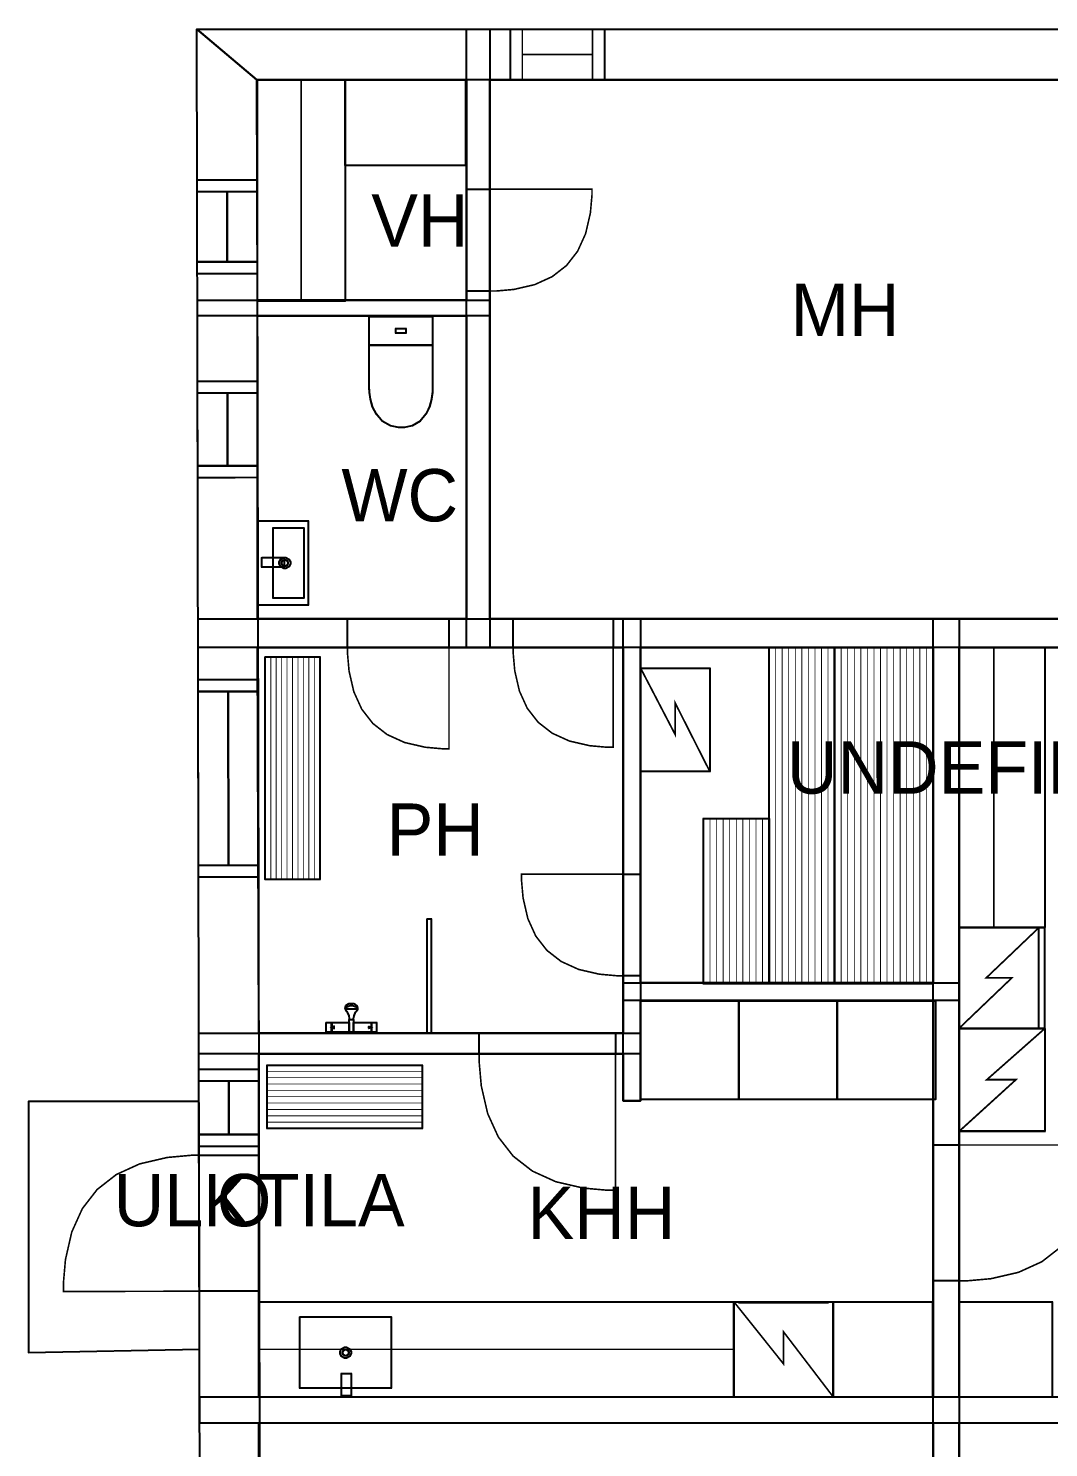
# Model space of a CAD drawing. Extents: x 0 to 22.6, y 0 to 15.8.
# Drawn here: x -0.02 to 6.68, y 6.09 to 15.41 of the extents above; entities that cross this region are included whole.
import ezdxf

# ---------------------------------------------------------------- set-up
doc = ezdxf.new("R2010")
doc.units = 0
doc.layers.get('0').update_dxf_attribs({"linetype": 'CONTINUOUS'})

msp = doc.modelspace()

# ---------------------------------------------------------------- linework, layer by layer
at = {"color": 0}
for points, const_width in [([(1.08648, 15.4085), (8.10042, 15.4085), (7.74414, 15.0749), (1.48019, 15.0749), (1.08648, 15.4085)], 0.00208), ([(1.11279, 2.39094), (1.08648, 15.4085), (1.48019, 15.0749), (1.5051, 2.7169), (1.11279, 2.39094)], 0.00208), ([(2.85721, 15.4085), (3.01167, 15.4085), (3.01167, 11.3471), (2.85721, 11.3471), (2.85721, 15.4085)], 0.00208), ([(3.14626, 15.4085), (3.76303, 15.4085), (3.76303, 15.0749), (3.14626, 15.0749), (3.14626, 15.4085)], 0.01042), ([(3.14626, 15.4085), (3.76303, 15.4085), (3.76303, 15.0749), (3.14626, 15.0749), (3.14626, 15.4085)], 0.01042), ([(1.48406, 15.0749), (1.48406, 13.6226), (2.06, 13.6226), (2.06, 15.0749), (1.48406, 15.0749)], 0.01042), ([(2.06006, 15.0749), (2.85161, 15.0749), (2.85161, 14.5124), (2.06006, 14.5124), (2.06006, 15.0749)], 0.01042), ([(1.08968, 13.801), (1.08843, 14.4185), (1.48144, 14.4192), (1.48269, 13.8018), (1.08968, 13.801)], 0.01042), ([(1.08968, 13.801), (1.08843, 14.4185), (1.48144, 14.4192), (1.48269, 13.8018), (1.08968, 13.801)], 0.01042), ([(2.85721, 14.3581), (3.01167, 14.3581), (3.01167, 13.6882), (2.85721, 13.6882), (2.85721, 14.3581)], 0.01042), ([(2.85721, 14.3581), (3.01167, 14.3581), (3.01167, 13.6882), (2.85721, 13.6882), (2.85721, 14.3581)], 0.01042), ([(3.01167, 13.6882), (3.05089, 13.6882), (3.16868, 13.6986), (3.30474, 13.73), (3.41986, 13.7824), (3.51411, 13.8556), (3.58735, 13.9499), (3.63971, 14.065), (3.67111, 14.2011), (3.68158, 14.3189), (3.68158, 14.3581), (3.01167, 14.3581), (3.01167, 13.6882)], 0.01042), ([(1.09033, 13.628), (3.01167, 13.628), (3.01167, 13.5259), (1.09033, 13.5259), (1.09033, 13.628)], 0.00208), ([(2.21815, 13.5207), (2.63471, 13.5207), (2.63471, 13.3333), (2.21815, 13.3333), (2.21815, 13.5207)], 0.01042), ([(2.39333, 13.4428), (2.45958, 13.4428), (2.45958, 13.4112), (2.39333, 13.4112), (2.39333, 13.4428)], 0.01042), ([(2.63471, 13.0651), (2.63471, 13.0651), (2.63476, 13.0533), (2.63314, 13.0223), (2.62701, 12.9785), (2.61361, 12.9283), (2.59006, 12.8781), (2.5536, 12.8342), (2.50142, 12.8033), (2.44835, 12.7915), (2.43072, 12.7915), (2.41237, 12.7915), (2.35753, 12.8033), (2.3035, 12.8342), (2.26568, 12.8781), (2.24121, 12.9283), (2.22721, 12.9785), (2.22081, 13.0223), (2.21907, 13.0533), (2.21918, 13.0651), (2.21918, 13.0651), (2.21815, 13.3333), (2.63471, 13.3333), (2.63471, 13.0651)], 0.01042), ([(1.09239, 12.4612), (1.09115, 13.0962), (1.48415, 13.0969), (1.4854, 12.462), (1.09239, 12.4612)], 0.01042), ([(1.09239, 12.4612), (1.09115, 13.0962), (1.48415, 13.0969), (1.4854, 12.462), (1.09239, 12.4612)], 0.01042), ([(1.48654, 12.1784), (1.48654, 11.6247), (1.81739, 11.6247), (1.81739, 12.1784), (1.48654, 12.1784)], 0.01042), ([(1.58762, 12.1322), (1.58762, 11.6708), (1.78814, 11.6708), (1.78814, 12.1322), (1.58762, 12.1322)], 0.01042), ([(1.51417, 11.9364), (1.51417, 11.8739), (1.66, 11.8739), (1.66, 11.9364), (1.51417, 11.9364)], 0.01042), ([(1.66411, 11.938), (1.67051, 11.938), (1.68989, 11.9274), (1.70057, 11.908), (1.70057, 11.9015), (1.70057, 11.8951), (1.68989, 11.8758), (1.67051, 11.8651), (1.66411, 11.8651), (1.65767, 11.8651), (1.63829, 11.8758), (1.62765, 11.8951), (1.62765, 11.9015), (1.62765, 11.908), (1.63829, 11.9274), (1.65767, 11.938), (1.66411, 11.938)], 0.00833), ([(1.66411, 11.9224), (1.66775, 11.9224), (1.67882, 11.9163), (1.68494, 11.9052), (1.68494, 11.9015), (1.68494, 11.8979), (1.67882, 11.8868), (1.66775, 11.8807), (1.66411, 11.8807), (1.66043, 11.8807), (1.64936, 11.8868), (1.64328, 11.8979), (1.64328, 11.9015), (1.64328, 11.9052), (1.64936, 11.9163), (1.66043, 11.9224), (1.66411, 11.9224)], 0.00833), ([(1.09467, 11.5346), (8.10042, 11.5346), (8.10042, 11.3471), (1.09467, 11.3471), (1.09467, 11.5346)], 0.00208), ([(2.07585, 11.5346), (2.74251, 11.5346), (2.74251, 11.3471), (2.07585, 11.3471), (2.07585, 11.5346)], 0.01042), ([(2.07585, 11.5346), (2.74251, 11.5346), (2.74251, 11.3471), (2.07585, 11.3471), (2.07585, 11.5346)], 0.01042), ([(3.16407, 11.5346), (3.82053, 11.5346), (3.82053, 11.3471), (3.16407, 11.3471), (3.16407, 11.5346)], 0.01042), ([(3.16407, 11.5346), (3.82053, 11.5346), (3.82053, 11.3471), (3.16407, 11.3471), (3.16407, 11.5346)], 0.01042), ([(3.88633, 11.5346), (4.00092, 11.5346), (4.00092, 8.36774), (3.88633, 8.36774), (3.88633, 11.5346)], 0.00208), ([(5.92312, 11.5346), (6.09207, 11.5346), (6.09207, 2.39094), (5.92312, 2.39094), (5.92312, 11.5346)], 0.00208), ([(1.53629, 11.2852), (1.53629, 9.82096), (1.89372, 9.82096), (1.89372, 11.2852), (1.53629, 11.2852)], 0.01042), ([(2.07585, 11.3471), (2.07585, 11.3081), (2.08626, 11.1909), (2.11751, 11.0554), (2.1696, 10.9409), (2.24251, 10.8471), (2.33626, 10.7742), (2.45085, 10.7221), (2.58626, 10.6909), (2.70344, 10.6804), (2.74251, 10.6804), (2.74251, 11.3471), (2.07585, 11.3471)], 0.01042), ([(3.16407, 11.3471), (3.16407, 11.3087), (3.17432, 11.1933), (3.20508, 11.0599), (3.25635, 10.9471), (3.32813, 10.8548), (3.42046, 10.783), (3.53331, 10.7317), (3.66661, 10.701), (3.78201, 10.6907), (3.82053, 10.6907), (3.82053, 11.3471), (3.16407, 11.3471)], 0.01042), ([(4.84467, 11.3471), (4.84467, 9.13564), (5.27522, 9.13564), (5.27522, 11.3471), (4.84467, 11.3471)], 0.01042), ([(5.27522, 11.3471), (5.27522, 9.13564), (5.92101, 9.13564), (5.92101, 11.3471), (5.27522, 11.3471)], 0.01042), ([(6.09212, 11.3471), (6.09212, 9.50743), (6.65636, 9.50743), (6.65636, 11.3471), (6.09212, 11.3471)], 0.01042), ([(6.09472, 11.3472), (6.09472, 9.50592), (6.31993, 9.50592), (6.31993, 11.3472), (6.09472, 11.3472)], 0.01042), ([(4.00092, 11.2106), (4.00092, 10.5311), (4.45574, 10.5311), (4.45574, 11.2106), (4.00092, 11.2106)], 0.01132), ([(1.09771, 9.83626), (1.09511, 11.1352), (1.48812, 11.136), (1.49072, 9.83713), (1.09771, 9.83626)], 0.01042), ([(1.09771, 9.83626), (1.09511, 11.1352), (1.48812, 11.136), (1.49072, 9.83713), (1.09771, 9.83626)], 0.01042), ([(4.41417, 10.2235), (4.41417, 9.13564), (4.84472, 9.13564), (4.84472, 10.2235), (4.41417, 10.2235)], 0.01042), ([(3.88633, 9.1894), (3.84717, 9.1894), (3.72982, 9.19987), (3.59418, 9.23118), (3.47944, 9.28331), (3.38553, 9.35633), (3.3125, 9.45025), (3.26036, 9.565), (3.22906, 9.70063), (3.21864, 9.81799), (3.21864, 9.8571), (3.88633, 9.8571), (3.88633, 9.1894)], 0.01042), ([(3.88633, 9.8571), (4.00092, 9.8571), (4.00092, 9.1894), (3.88633, 9.1894), (3.88633, 9.8571)], 0.01042), ([(3.88633, 9.8571), (4.00092, 9.8571), (4.00092, 9.1894), (3.88633, 9.1894), (3.88633, 9.8571)], 0.01042), ([(2.60021, 9.56358), (2.62625, 9.56358), (2.62625, 8.81337), (2.60021, 8.81337), (2.60021, 9.56358)], 0.01042), ([(2.60021, 9.56358), (2.62625, 9.56358), (2.62625, 8.81337), (2.60021, 8.81337), (2.60021, 9.56358)], 0.01042), ([(6.09212, 9.50743), (6.09212, 8.84386), (6.65289, 8.84386), (6.65289, 9.50743), (6.09212, 9.50743)], 0.01106), ([(6.61546, 9.50743), (6.61546, 8.84386), (6.65289, 8.84386), (6.65289, 9.50743), (6.61546, 9.50743)], 0.01106), ([(3.88633, 9.14219), (6.09207, 9.14219), (6.09207, 9.02761), (3.88633, 9.02761), (3.88633, 9.14219)], 0.00208), ([(4.00092, 9.02556), (4.64615, 9.02556), (4.64615, 8.37636), (4.00092, 8.37636), (4.00092, 9.02556)], 0.01042), ([(4.64611, 9.02556), (5.29135, 9.02556), (5.29135, 8.37636), (4.64611, 8.37636), (4.64611, 9.02556)], 0.01042), ([(5.29129, 9.02556), (5.93653, 9.02556), (5.93653, 8.37636), (5.29129, 8.37636), (5.29129, 9.02556)], 0.01042), ([(1.93674, 8.88211), (1.97217, 8.88211), (1.97217, 8.81858), (1.93674, 8.81858), (1.93674, 8.88211)], 0.01042), ([(1.97217, 8.85086), (1.97538, 8.84967), (1.98503, 8.84581), (1.98779, 8.84462), (1.98779, 8.84462), (1.98779, 8.84608), (1.98779, 8.85037), (1.98779, 8.85465), (1.98779, 8.85607), (1.98779, 8.85607), (1.9854, 8.85542), (1.97542, 8.85206), (1.97217, 8.85086)], 0.01042), ([(1.97108, 8.88211), (2.08778, 8.88211), (2.08778, 8.81858), (1.97108, 8.81858), (1.97108, 8.88211)], 0.01042), ([(2.11589, 8.81858), (2.08778, 8.81858), (2.08778, 8.90192), (2.09478, 8.90192), (2.11057, 8.90192), (2.11589, 8.90192), (2.11589, 8.88108), (2.11589, 8.83421), (2.11589, 8.81858)], 0.01042), ([(2.11589, 8.88211), (2.23258, 8.88211), (2.23258, 8.81858), (2.11589, 8.81858), (2.11589, 8.88211)], 0.01042), ([(2.23258, 8.85086), (2.22933, 8.84967), (2.21967, 8.84581), (2.21696, 8.84462), (2.21696, 8.84462), (2.21696, 8.84608), (2.21696, 8.85037), (2.21696, 8.85465), (2.21696, 8.85607), (2.21696, 8.85607), (2.21929, 8.85542), (2.22928, 8.85206), (2.23258, 8.85086)], 0.01042), ([(2.23258, 8.88211), (2.2659, 8.88211), (2.2659, 8.81858), (2.23258, 8.81858), (2.23258, 8.88211)], 0.01042), ([(1.09977, 8.81337), (4.00092, 8.81337), (4.00092, 8.67567), (1.09977, 8.67567), (1.09977, 8.81337)], 0.00208), ([(2.94065, 8.81337), (3.83594, 8.81337), (3.83594, 8.67567), (2.94065, 8.67567), (2.94065, 8.81337)], 0.01042), ([(2.94065, 8.81337), (3.83594, 8.81337), (3.83594, 8.67567), (2.94065, 8.67567), (2.94065, 8.81337)], 0.01042), ([(6.09299, 8.84386), (6.09299, 8.16749), (6.65522, 8.16749), (6.65522, 8.84386), (6.09299, 8.84386)], 0.01127), ([(2.94065, 8.67567), (2.94065, 8.62326), (2.95458, 8.46588), (2.99658, 8.28396), (3.06651, 8.1301), (3.16444, 8.00418), (3.29031, 7.90625), (3.44422, 7.83632), (3.62608, 7.79432), (3.78347, 7.78033), (3.83594, 7.78033), (3.83594, 8.67567), (2.94065, 8.67567)], 0.01042), ([(1.10135, 8.06776), (1.10032, 8.57574), (1.49333, 8.57661), (1.49425, 8.06847), (1.10135, 8.06776)], 0.01042), ([(1.10135, 8.06776), (1.10032, 8.57574), (1.49333, 8.57661), (1.49425, 8.06847), (1.10135, 8.06776)], 0.01042), ([(1.54861, 8.60292), (2.56569, 8.60292), (2.56569, 8.18625), (1.54861, 8.18625), (1.54861, 8.60292)], 0.01042), ([(1.09977, 8.36317), (-0.01866, 8.36317), (-0.01866, 6.71511), (1.10498, 6.73579), (1.09977, 8.36317)], 0.00208), ([(5.92312, 8.07775), (6.09207, 8.07775), (6.09207, 7.18522), (5.92312, 7.18522), (5.92312, 8.07775)], 0.01042), ([(5.92312, 8.07775), (6.09207, 8.07775), (6.09207, 7.18522), (5.92312, 7.18522), (5.92312, 8.07775)], 0.01042), ([(6.09207, 7.18522), (6.14432, 7.18522), (6.30122, 7.19922), (6.48253, 7.24104), (6.6359, 7.31076), (6.76144, 7.40836), (6.85906, 7.5339), (6.92876, 7.68728), (6.9706, 7.8686), (6.9846, 8.0255), (6.9846, 8.07775), (6.09207, 8.07775), (6.09207, 7.18522)], 0.01042), ([(1.10145, 8.01014), (1.0491, 8.01004), (0.89214, 7.99576), (0.71078, 7.9535), (0.5574, 7.8834), (0.43202, 7.78549), (0.33458, 7.65967), (0.26514, 7.50603), (0.22363, 7.32449), (0.21002, 7.16749), (0.21012, 7.11513), (1.10324, 7.11703), (1.10145, 8.01014)], 0.01042), ([(1.10324, 7.11703), (1.10145, 8.01014), (1.49447, 8.01096), (1.49625, 7.11774), (1.10324, 7.11703)], 0.01042), ([(1.10324, 7.11703), (1.10145, 8.01014), (1.49447, 8.01096), (1.49625, 7.11774), (1.10324, 7.11703)], 0.01042), ([(1.49701, 7.04699), (4.6141, 7.04699), (4.6141, 6.42199), (1.49701, 6.42199), (1.49701, 7.04699)], 0.01042), ([(4.6141, 7.04699), (5.26639, 7.04699), (5.26639, 6.42199), (4.6141, 6.42199), (4.6141, 7.04699)], 0.01087), ([(5.26639, 7.04699), (5.91889, 7.04699), (5.91889, 6.42199), (5.26639, 6.42199), (5.26639, 7.04699)], 0.01042), ([(6.09212, 7.04699), (6.70344, 7.04699), (6.70344, 6.42199), (6.09212, 6.42199), (6.09212, 7.04699)], 0.01042), ([(1.76324, 6.94781), (2.36356, 6.94781), (2.36356, 6.47906), (1.76324, 6.47906), (1.76324, 6.94781)], 0.01042), ([(1.49701, 6.73514), (4.61128, 6.73514), (4.61128, 6.42264), (1.49701, 6.42264), (1.49701, 6.73514)], 0.01042), ([(2.02696, 6.71343), (2.02696, 6.71989), (2.0376, 6.73926), (2.05697, 6.74989), (2.06342, 6.74989), (2.06982, 6.74989), (2.08919, 6.73926), (2.09987, 6.71989), (2.09987, 6.71343), (2.09987, 6.70703), (2.08919, 6.68767), (2.06982, 6.67697), (2.06342, 6.67697), (2.05697, 6.67697), (2.0376, 6.68767), (2.02696, 6.70703), (2.02696, 6.71343)], 0.00833), ([(2.04258, 6.71343), (2.04258, 6.71712), (2.04867, 6.72819), (2.05974, 6.73426), (2.06342, 6.73426), (2.06706, 6.73426), (2.07813, 6.72819), (2.08425, 6.71712), (2.08425, 6.71343), (2.08425, 6.70979), (2.07813, 6.69874), (2.06706, 6.6926), (2.06342, 6.6926), (2.05974, 6.6926), (2.04867, 6.69874), (2.04258, 6.70979), (2.04258, 6.71343)], 0.00833), ([(2.03689, 6.5759), (2.09939, 6.5759), (2.09939, 6.43007), (2.03689, 6.43007), (2.03689, 6.5759)], 0.01042), ([(1.10498, 6.25233), (10.9889, 6.25233), (10.871, 6.42204), (1.10498, 6.42204), (1.10498, 6.25233)], 0.00208)]:
    msp.add_lwpolyline(points, close=True, dxfattribs=dict(at, const_width=const_width))
for points in [[(1.08648, 15.4085), (8.10042, 15.4085), (7.74414, 15.0749), (1.48019, 15.0749), (1.08648, 15.4085)], [(1.11279, 2.39094), (1.08648, 15.4085), (1.48019, 15.0749), (1.5051, 2.7169), (1.11279, 2.39094)], [(2.85721, 15.4085), (3.01167, 15.4085), (3.01167, 11.3471), (2.85721, 11.3471), (2.85721, 15.4085)], [(1.09033, 13.628), (3.01167, 13.628), (3.01167, 13.5259), (1.09033, 13.5259), (1.09033, 13.628)], [(1.09467, 11.5346), (8.10042, 11.5346), (8.10042, 11.3471), (1.09467, 11.3471), (1.09467, 11.5346)], [(3.88633, 11.5346), (4.00092, 11.5346), (4.00092, 8.36774), (3.88633, 8.36774), (3.88633, 11.5346)], [(5.92312, 11.5346), (6.09207, 11.5346), (6.09207, 2.39094), (5.92312, 2.39094), (5.92312, 11.5346)], [(3.88633, 9.14219), (6.09207, 9.14219), (6.09207, 9.02761), (3.88633, 9.02761), (3.88633, 9.14219)], [(1.09977, 8.81337), (4.00092, 8.81337), (4.00092, 8.67567), (1.09977, 8.67567), (1.09977, 8.81337)], [(1.10498, 6.25233), (10.9889, 6.25233), (10.871, 6.42204), (1.10498, 6.42204), (1.10498, 6.25233)]]:
    msp.add_lwpolyline(points, close=True, dxfattribs=at)
at = {"color": 7}
for points in [[(3.14626, 15.4085), (3.76303, 15.4085), (3.76303, 15.0749), (3.14626, 15.0749), (3.14626, 15.4085)], [(3.14626, 15.4085), (3.76303, 15.4085), (3.76303, 15.0749), (3.14626, 15.0749), (3.14626, 15.4085)], [(2.85721, 13.628), (1.48426, 13.628), (1.48019, 15.0749), (2.85721, 15.0749), (2.85721, 13.628)], [(1.48406, 15.0749), (2.06, 15.0749), (2.06, 13.6226), (1.48406, 13.6226), (1.48406, 15.0749)], [(2.06006, 15.0749), (2.85161, 15.0749), (2.85161, 14.5124), (2.06006, 14.5124), (2.06006, 15.0749)], [(3.01167, 15.0749), (7.74414, 15.0749), (7.74414, 11.5346), (3.01167, 11.5346), (3.01167, 15.0749)], [(1.08968, 13.801), (1.08843, 14.4185), (1.48144, 14.4192), (1.48269, 13.8018), (1.08968, 13.801)], [(1.08968, 13.801), (1.08843, 14.4185), (1.48144, 14.4192), (1.48269, 13.8018), (1.08968, 13.801)], [(1.0886, 14.3403), (1.48161, 14.3411)], [(1.28603, 13.8795), (1.2851, 14.3408)], [(2.85721, 14.3581), (3.01167, 14.3581), (3.01167, 13.6882), (2.85721, 13.6882), (2.85721, 14.3581)], [(2.85721, 14.3581), (3.01167, 14.3581), (3.01167, 13.6882), (2.85721, 13.6882), (2.85721, 14.3581)], [(1.08952, 13.8791), (1.48253, 13.8799)], [(1.48426, 13.5259), (2.85721, 13.5259), (2.85721, 11.5346), (1.48426, 11.5346), (1.48426, 13.5259)], [(2.21815, 13.5207), (2.63471, 13.5207), (2.63471, 13.3333), (2.21815, 13.3333), (2.21815, 13.5207)], [(2.39333, 13.4428), (2.45958, 13.4428), (2.45958, 13.4112), (2.39333, 13.4112), (2.39333, 13.4428)], [(2.63471, 13.0651), (2.63471, 13.0651), (2.63476, 13.0533), (2.63314, 13.0223), (2.62701, 12.9785), (2.61361, 12.9283), (2.59006, 12.8781), (2.5536, 12.8342), (2.50142, 12.8033), (2.44835, 12.7915), (2.43072, 12.7915), (2.41237, 12.7915), (2.35753, 12.8033), (2.3035, 12.8342), (2.26568, 12.8781), (2.24121, 12.9283), (2.22721, 12.9785), (2.22081, 13.0223), (2.21907, 13.0533), (2.21918, 13.0651), (2.21918, 13.0651), (2.21815, 13.3333), (2.63471, 13.3333), (2.63471, 13.0651)], [(1.09239, 12.4612), (1.09115, 13.0962), (1.48415, 13.0969), (1.4854, 12.462), (1.09239, 12.4612)], [(1.09239, 12.4612), (1.09115, 13.0962), (1.48415, 13.0969), (1.4854, 12.462), (1.09239, 12.4612)], [(1.09131, 13.0181), (1.48432, 13.0188)], [(1.28874, 12.5397), (1.28782, 13.0184)], [(1.09223, 12.5393), (1.48525, 12.5402)], [(1.48654, 12.1784), (1.81739, 12.1784), (1.81739, 11.6247), (1.48654, 11.6247), (1.48654, 12.1784)], [(1.58762, 12.1322), (1.78814, 12.1322), (1.78814, 11.6708), (1.58762, 11.6708), (1.58762, 12.1322)], [(1.51417, 11.9364), (1.66, 11.9364), (1.66, 11.8739), (1.51417, 11.8739), (1.51417, 11.9364)], [(1.66411, 11.938), (1.67051, 11.938), (1.68989, 11.9274), (1.70057, 11.908), (1.70057, 11.9015), (1.70057, 11.8951), (1.68989, 11.8758), (1.67051, 11.8651), (1.66411, 11.8651), (1.65767, 11.8651), (1.63829, 11.8758), (1.62765, 11.8951), (1.62765, 11.9015), (1.62765, 11.908), (1.63829, 11.9274), (1.65767, 11.938), (1.66411, 11.938)], [(1.66411, 11.9224), (1.66775, 11.9224), (1.67882, 11.9163), (1.68494, 11.9052), (1.68494, 11.9015), (1.68494, 11.8979), (1.67882, 11.8868), (1.66775, 11.8807), (1.66411, 11.8807), (1.66043, 11.8807), (1.64936, 11.8868), (1.64328, 11.8979), (1.64328, 11.9015), (1.64328, 11.9052), (1.64936, 11.9163), (1.66043, 11.9224), (1.66411, 11.9224)], [(2.07585, 11.5346), (2.74251, 11.5346), (2.74251, 11.3471), (2.07585, 11.3471), (2.07585, 11.5346)], [(2.07585, 11.5346), (2.74251, 11.5346), (2.74251, 11.3471), (2.07585, 11.3471), (2.07585, 11.5346)], [(3.16407, 11.5346), (3.82053, 11.5346), (3.82053, 11.3471), (3.16407, 11.3471), (3.16407, 11.5346)], [(3.16407, 11.5346), (3.82053, 11.5346), (3.82053, 11.3471), (3.16407, 11.3471), (3.16407, 11.5346)], [(3.88633, 8.81337), (1.49468, 8.81337), (1.48426, 11.3471), (3.88633, 11.3471), (3.88633, 8.81337)], [(1.53629, 11.2852), (1.89372, 11.2852), (1.89372, 9.82096), (1.53629, 9.82096), (1.53629, 11.2852)], [(4.00092, 11.3471), (5.92312, 11.3471), (5.92312, 9.14219), (4.00092, 9.14219), (4.00092, 11.3471)], [(4.84467, 11.3471), (5.27522, 11.3471), (5.27522, 9.13564), (4.84467, 9.13564), (4.84467, 11.3471)], [(5.27522, 11.3471), (5.92101, 11.3471), (5.92101, 9.13564), (5.27522, 9.13564), (5.27522, 11.3471)], [(10.946, 11.3471), (10.946, 9.78814), (10.9691, 9.78814), (10.9691, 7.27431), (10.946, 8.42469), (10.8314, 8.42242), (10.871, 6.42204), (6.09207, 6.42204), (6.09207, 11.3471), (10.946, 11.3471)], [(6.09212, 11.3471), (6.65636, 11.3471), (6.65636, 9.50743), (6.09212, 9.50743), (6.09212, 11.3471)], [(4.00092, 11.2106), (4.45574, 11.2106), (4.45574, 10.5311), (4.00092, 10.5311), (4.00092, 11.2106)], [(1.09771, 9.83626), (1.09511, 11.1352), (1.48812, 11.136), (1.49072, 9.83713), (1.09771, 9.83626)], [(1.09771, 9.83626), (1.09511, 11.1352), (1.48812, 11.136), (1.49072, 9.83713), (1.09771, 9.83626)], [(1.09527, 11.0571), (1.48828, 11.0578)], [(1.29405, 9.91482), (1.29177, 11.0575)], [(4.41417, 10.2235), (4.84472, 10.2235), (4.84472, 9.13564), (4.41417, 9.13564), (4.41417, 10.2235)], [(1.09755, 9.91439), (1.49056, 9.91525)], [(3.88633, 9.8571), (4.00092, 9.8571), (4.00092, 9.1894), (3.88633, 9.1894), (3.88633, 9.8571)], [(3.88633, 9.8571), (4.00092, 9.8571), (4.00092, 9.1894), (3.88633, 9.1894), (3.88633, 9.8571)], [(2.60021, 9.56358), (2.62625, 9.56358), (2.62625, 8.81337), (2.60021, 8.81337), (2.60021, 9.56358)], [(2.60021, 9.56358), (2.62625, 9.56358), (2.62625, 8.81337), (2.60021, 8.81337), (2.60021, 9.56358)], [(6.09212, 9.50743), (6.65289, 9.50743), (6.65289, 8.84386), (6.09212, 8.84386), (6.09212, 9.50743)], [(6.61546, 9.50743), (6.65289, 9.50743), (6.65289, 8.84386), (6.61546, 8.84386), (6.61546, 9.50743)], [(5.92312, 6.42204), (1.49468, 6.42204), (1.49468, 8.67567), (3.88633, 8.67567), (3.88633, 8.36774), (4.00092, 8.36774), (4.00092, 9.02761), (5.92312, 9.02761), (5.92312, 6.42204)], [(2.11589, 8.90192), (2.11589, 8.90826), (2.11951, 8.92719), (2.12939, 8.9496), (2.13254, 8.954), (2.13357, 8.95557), (2.14378, 8.97017), (2.14404, 8.97168), (2.14453, 8.97456), (2.14035, 8.99115), (2.12369, 9.00401), (2.118, 9.00504), (2.11669, 9.00532), (2.10514, 9.00608), (2.10129, 9.00608), (2.10238, 9.00608), (2.09819, 9.00608), (2.08697, 9.00532), (2.08567, 9.00504), (2.07992, 9.00401), (2.06326, 8.99115), (2.05908, 8.97456), (2.05963, 8.97168), (2.0599, 8.97017), (2.07004, 8.95557), (2.07113, 8.954), (2.07422, 8.9496), (2.0841, 8.92719), (2.08778, 8.90826), (2.08778, 8.90192)], [(2.14404, 8.97276), (2.14378, 8.97331), (2.13189, 8.98346), (2.10813, 8.99251), (2.10026, 8.99251), (2.09397, 8.99229), (2.07135, 8.98307), (2.06011, 8.97331), (2.05963, 8.97276)], [(4.00092, 9.02556), (4.64615, 9.02556), (4.64615, 8.37636), (4.00092, 8.37636), (4.00092, 9.02556)], [(4.64611, 9.02556), (5.29135, 9.02556), (5.29135, 8.37636), (4.64611, 8.37636), (4.64611, 9.02556)], [(5.29129, 9.02556), (5.93653, 9.02556), (5.93653, 8.37636), (5.29129, 8.37636), (5.29129, 9.02556)], [(1.93674, 8.88211), (1.97217, 8.88211), (1.97217, 8.81858), (1.93674, 8.81858), (1.93674, 8.88211)], [(1.97108, 8.88211), (2.08778, 8.88211), (2.08778, 8.81858), (1.97108, 8.81858), (1.97108, 8.88211)], [(2.11589, 8.81858), (2.08778, 8.81858), (2.08778, 8.90192), (2.09478, 8.90192), (2.11057, 8.90192), (2.11589, 8.90192), (2.11589, 8.88108), (2.11589, 8.83421), (2.11589, 8.81858)], [(2.11589, 8.88211), (2.23258, 8.88211), (2.23258, 8.81858), (2.11589, 8.81858), (2.11589, 8.88211)], [(2.23258, 8.88211), (2.2659, 8.88211), (2.2659, 8.81858), (2.23258, 8.81858), (2.23258, 8.88211)], [(1.97217, 8.85086), (1.97538, 8.84967), (1.98503, 8.84581), (1.98779, 8.84462), (1.98779, 8.84462), (1.98779, 8.84608), (1.98779, 8.85037), (1.98779, 8.85465), (1.98779, 8.85607), (1.98779, 8.85607), (1.9854, 8.85542), (1.97542, 8.85206), (1.97217, 8.85086)], [(2.23258, 8.85086), (2.22933, 8.84967), (2.21967, 8.84581), (2.21696, 8.84462), (2.21696, 8.84462), (2.21696, 8.84608), (2.21696, 8.85037), (2.21696, 8.85465), (2.21696, 8.85607), (2.21696, 8.85607), (2.21929, 8.85542), (2.22928, 8.85206), (2.23258, 8.85086)], [(2.94065, 8.81337), (3.83594, 8.81337), (3.83594, 8.67567), (2.94065, 8.67567), (2.94065, 8.81337)], [(2.94065, 8.81337), (3.83594, 8.81337), (3.83594, 8.67567), (2.94065, 8.67567), (2.94065, 8.81337)], [(6.09299, 8.84386), (6.65522, 8.84386), (6.65522, 8.16749), (6.09299, 8.16749), (6.09299, 8.84386)], [(1.54861, 8.60292), (2.56569, 8.60292), (2.56569, 8.18625), (1.54861, 8.18625), (1.54861, 8.60292)], [(1.10135, 8.06776), (1.10032, 8.57574), (1.49333, 8.57661), (1.49425, 8.06847), (1.10135, 8.06776)], [(1.10135, 8.06776), (1.10032, 8.57574), (1.49333, 8.57661), (1.49425, 8.06847), (1.10135, 8.06776)], [(1.10048, 8.49761), (1.49349, 8.49849)], [(1.29763, 8.14621), (1.29693, 8.49799)], [(1.09977, 8.36317), (-0.01866, 8.36317), (-0.01866, 6.71511), (1.10498, 6.73579), (1.09977, 8.36317)], [(1.10118, 8.14589), (1.49408, 8.1466)], [(5.92312, 8.07775), (6.09207, 8.07775), (6.09207, 7.18522), (5.92312, 7.18522), (5.92312, 8.07775)], [(5.92312, 8.07775), (6.09207, 8.07775), (6.09207, 7.18522), (5.92312, 7.18522), (5.92312, 8.07775)], [(1.10324, 7.11703), (1.10145, 8.01014), (1.49447, 8.01096), (1.49625, 7.11774), (1.10324, 7.11703)], [(1.10324, 7.11703), (1.10145, 8.01014), (1.49447, 8.01096), (1.49625, 7.11774), (1.10324, 7.11703)], [(1.49701, 7.04699), (4.6141, 7.04699), (4.6141, 6.42199), (1.49701, 6.42199), (1.49701, 7.04699)], [(4.6141, 7.04699), (5.26639, 7.04699), (5.26639, 6.42199), (4.6141, 6.42199), (4.6141, 7.04699)], [(5.26639, 7.04699), (5.91889, 7.04699), (5.91889, 6.42199), (5.26639, 6.42199), (5.26639, 7.04699)], [(6.09212, 7.04699), (6.70344, 7.04699), (6.70344, 6.42199), (6.09212, 6.42199), (6.09212, 7.04699)], [(1.76324, 6.94781), (2.36356, 6.94781), (2.36356, 6.47906), (1.76324, 6.47906), (1.76324, 6.94781)], [(2.02696, 6.71343), (2.02696, 6.71989), (2.0376, 6.73926), (2.05697, 6.74989), (2.06342, 6.74989), (2.06982, 6.74989), (2.08919, 6.73926), (2.09987, 6.71989), (2.09987, 6.71343), (2.09987, 6.70703), (2.08919, 6.68767), (2.06982, 6.67697), (2.06342, 6.67697), (2.05697, 6.67697), (2.0376, 6.68767), (2.02696, 6.70703), (2.02696, 6.71343)], [(2.04258, 6.71343), (2.04258, 6.71712), (2.04867, 6.72819), (2.05974, 6.73426), (2.06342, 6.73426), (2.06706, 6.73426), (2.07813, 6.72819), (2.08425, 6.71712), (2.08425, 6.71343), (2.08425, 6.70979), (2.07813, 6.69874), (2.06706, 6.6926), (2.06342, 6.6926), (2.05974, 6.6926), (2.04867, 6.69874), (2.04258, 6.70979), (2.04258, 6.71343)], [(2.03689, 6.5759), (2.09939, 6.5759), (2.09939, 6.43007), (2.03689, 6.43007), (2.03689, 6.5759)], [(5.92312, 2.7169), (1.5051, 2.7169), (1.49468, 6.25233), (5.92312, 6.25233), (5.92312, 2.7169)], [(10.9691, 5.03928), (9.69362, 5.03928), (9.69362, 3.99485), (6.09207, 3.99485), (6.09207, 6.25233), (10.9691, 6.25233), (10.9691, 5.03928)]]:
    msp.add_lwpolyline(points, close=True, dxfattribs=at)
at = {"color": 0}
for points, const_width in [([(3.22439, 15.4085), (3.22439, 15.0749)], 0.01042), ([(3.6849, 15.4085), (3.6849, 15.0749)], 0.01042), ([(3.22439, 15.2417), (3.6849, 15.2417)], 0.01042), ([(1.0886, 14.3403), (1.48161, 14.3411)], 0.01042), ([(1.28603, 13.8795), (1.2851, 14.3408)], 0.01042), ([(1.08952, 13.8791), (1.48253, 13.8799)], 0.01042), ([(1.09131, 13.0181), (1.48432, 13.0188)], 0.01042), ([(1.28874, 12.5397), (1.28782, 13.0184)], 0.01042), ([(1.09223, 12.5393), (1.48525, 12.5402)], 0.01042), ([(4.45574, 10.5311), (4.22835, 10.9807), (4.22835, 10.7735), (4.00092, 11.2106)], 0.01132), ([(1.09527, 11.0571), (1.48828, 11.0578)], 0.01042), ([(1.29405, 9.91482), (1.29177, 11.0575)], 0.01042), ([(1.09755, 9.91439), (1.49056, 9.91525)], 0.01042), ([(6.09212, 8.84386), (6.43886, 9.17563), (6.27061, 9.17563), (6.61828, 9.50743)], 0.01106), ([(2.11589, 8.90192), (2.11589, 8.90826), (2.11951, 8.92719), (2.12939, 8.9496), (2.13254, 8.954), (2.13357, 8.95557), (2.14378, 8.97017), (2.14404, 8.97168), (2.14453, 8.97456), (2.14035, 8.99115), (2.12369, 9.00401), (2.118, 9.00504), (2.11669, 9.00532), (2.10514, 9.00608), (2.10129, 9.00608), (2.10238, 9.00608), (2.09819, 9.00608), (2.08697, 9.00532), (2.08567, 9.00504), (2.07992, 9.00401), (2.06326, 8.99115), (2.05908, 8.97456), (2.05963, 8.97168), (2.0599, 8.97017), (2.07004, 8.95557), (2.07113, 8.954), (2.07422, 8.9496), (2.0841, 8.92719), (2.08778, 8.90826), (2.08778, 8.90192)], 0.01042), ([(2.14404, 8.97276), (2.14378, 8.97331), (2.13189, 8.98346), (2.10813, 8.99251), (2.10026, 8.99251), (2.09397, 8.99229), (2.07135, 8.98307), (2.06011, 8.97331), (2.05963, 8.97276)], 0.01042), ([(6.09299, 8.16749), (6.46593, 8.50678), (6.27479, 8.50678), (6.65522, 8.84272)], 0.01127), ([(1.10048, 8.49761), (1.49349, 8.49849)], 0.01042), ([(1.29763, 8.14621), (1.29693, 8.49799)], 0.01042), ([(1.10118, 8.14589), (1.49408, 8.1466)], 0.01042), ([(5.26639, 6.42199), (4.94026, 6.84907), (4.94026, 6.63867), (4.6141, 7.04699)], 0.01087), ([(5.23703, 7.04075), (4.64344, 7.04075)], 0.01087)]:
    msp.add_lwpolyline(points, dxfattribs=dict(at, const_width=const_width))
at = {"color": 7, "const_width": 0.00208}
for points in [[(2.85721, 13.628), (1.48426, 13.628), (1.48019, 15.0749), (2.85721, 15.0749), (2.85721, 13.628)], [(3.01167, 15.0749), (7.74414, 15.0749), (7.74414, 11.5346), (3.01167, 11.5346), (3.01167, 15.0749)], [(1.48426, 13.5259), (2.85721, 13.5259), (2.85721, 11.5346), (1.48426, 11.5346), (1.48426, 13.5259)], [(3.88633, 8.81337), (1.49468, 8.81337), (1.48426, 11.3471), (3.88633, 11.3471), (3.88633, 8.81337)], [(4.00092, 11.3471), (5.92312, 11.3471), (5.92312, 9.14219), (4.00092, 9.14219), (4.00092, 11.3471)], [(10.946, 11.3471), (10.946, 9.78814), (10.9691, 9.78814), (10.9691, 7.27431), (10.946, 8.42469), (10.8314, 8.42242), (10.871, 6.42204), (6.09207, 6.42204), (6.09207, 11.3471), (10.946, 11.3471)], [(5.92312, 6.42204), (1.49468, 6.42204), (1.49468, 8.67567), (3.88633, 8.67567), (3.88633, 8.36774), (4.00092, 8.36774), (4.00092, 9.02761), (5.92312, 9.02761), (5.92312, 6.42204)], [(5.92312, 2.7169), (1.5051, 2.7169), (1.49468, 6.25233), (5.92312, 6.25233), (5.92312, 2.7169)], [(10.9691, 5.03928), (9.69362, 5.03928), (9.69362, 3.99485), (6.09207, 3.99485), (6.09207, 6.25233), (10.9691, 6.25233), (10.9691, 5.03928)]]:
    msp.add_lwpolyline(points, close=True, dxfattribs=at)
at = {"color": 253}
for points, const_width in [([(1.77208, 13.6226), (1.77208, 15.0749)], 0.01042), ([(1.57206, 9.82096), (1.57206, 11.2851)], 0.00521), ([(1.60775, 9.82096), (1.60775, 11.2851)], 0.00521), ([(1.6435, 9.82096), (1.6435, 11.2851)], 0.00521), ([(1.67925, 9.82096), (1.67925, 11.2851)], 0.00521), ([(1.71496, 9.82096), (1.71496, 11.2851)], 0.00521), ([(1.75071, 9.82096), (1.75071, 11.2851)], 0.00521), ([(1.78646, 9.82096), (1.78646, 11.2851)], 0.00521), ([(1.82215, 9.82096), (1.82215, 11.2851)], 0.00521), ([(1.85792, 9.82096), (1.85792, 11.2851)], 0.00521), ([(4.88775, 11.3471), (4.88775, 9.13564)], 0.00521), ([(4.93083, 11.3471), (4.93083, 9.13564)], 0.00521), ([(4.97385, 11.3471), (4.97385, 9.13564)], 0.00521), ([(5.01693, 11.3471), (5.01693, 9.13564)], 0.00521), ([(5.05994, 11.3471), (5.05994, 9.13564)], 0.00521), ([(5.10303, 11.3471), (5.10303, 9.13564)], 0.00521), ([(5.14606, 11.3471), (5.14606, 9.13564)], 0.00521), ([(5.18913, 11.3471), (5.18913, 9.13564)], 0.00521), ([(5.23215, 11.3471), (5.23215, 9.13564)], 0.00521), ([(5.31825, 11.3471), (5.31825, 9.13564)], 0.00521), ([(5.36133, 11.3471), (5.36133, 9.13564)], 0.00521), ([(5.40435, 11.3471), (5.40435, 9.13564)], 0.00521), ([(5.44743, 11.3471), (5.44743, 9.13564)], 0.00521), ([(5.49046, 11.3471), (5.49046, 9.13564)], 0.00521), ([(5.53353, 11.3471), (5.53353, 9.13564)], 0.00521), ([(5.57656, 11.3471), (5.57656, 9.13564)], 0.00521), ([(5.61963, 11.3471), (5.61963, 9.13564)], 0.00521), ([(5.66265, 11.3471), (5.66265, 9.13564)], 0.00521), ([(5.70574, 11.3471), (5.70574, 9.13564)], 0.00521), ([(5.74875, 11.3471), (5.74875, 9.13564)], 0.00521), ([(5.79183, 11.3471), (5.79183, 9.13564)], 0.00521), ([(5.8349, 11.3471), (5.8349, 9.13564)], 0.00521), ([(5.87793, 11.3471), (5.87793, 9.13564)], 0.00521), ([(4.45725, 10.2235), (4.45725, 9.13564)], 0.00521), ([(4.50032, 10.2235), (4.50032, 9.13564)], 0.00521), ([(4.54335, 10.2235), (4.54335, 9.13564)], 0.00521), ([(4.58643, 10.2235), (4.58643, 9.13564)], 0.00521), ([(4.62944, 10.2235), (4.62944, 9.13564)], 0.00521), ([(4.67253, 10.2235), (4.67253, 9.13564)], 0.00521), ([(4.71556, 10.2235), (4.71556, 9.13564)], 0.00521), ([(4.75863, 10.2235), (4.75863, 9.13564)], 0.00521), ([(4.80165, 10.2235), (4.80165, 9.13564)], 0.00521), ([(1.54861, 8.56125), (2.56569, 8.56125)], 0.00521), ([(1.54861, 8.51958), (2.56569, 8.51958)], 0.00521), ([(1.54861, 8.47792), (2.56569, 8.47792)], 0.00521), ([(1.54861, 8.43625), (2.56569, 8.43625)], 0.00521), ([(1.54861, 8.39458), (2.56569, 8.39458)], 0.00521), ([(1.54861, 8.35292), (2.56569, 8.35292)], 0.00521), ([(1.54861, 8.31125), (2.56569, 8.31125)], 0.00521), ([(1.54861, 8.26958), (2.56569, 8.26958)], 0.00521), ([(1.54861, 8.22792), (2.56569, 8.22792)], 0.00521)]:
    msp.add_lwpolyline(points, dxfattribs=dict(at, const_width=const_width))

# ---------------------------------------------------------------- texts
at = {"color": 0}
for s, p in [('VH', (2.23204, 13.9799)), ('MH', (4.98651, 13.3934)), ('WC', (2.03635, 12.1746)), ('UNDEFINED', (4.96201, 10.386)), ('PH', (2.33294, 9.9776)), ('ULK', (0.54069, 7.54365)), ('O', (1.2183, 7.54365)), ('TILA', (1.48061, 7.54365)), ('KHH', (3.25842, 7.45999))]:
    msp.add_text(s, height=0.34375, dxfattribs=at).set_placement(p)

doc.saveas('drawing.dxf')
